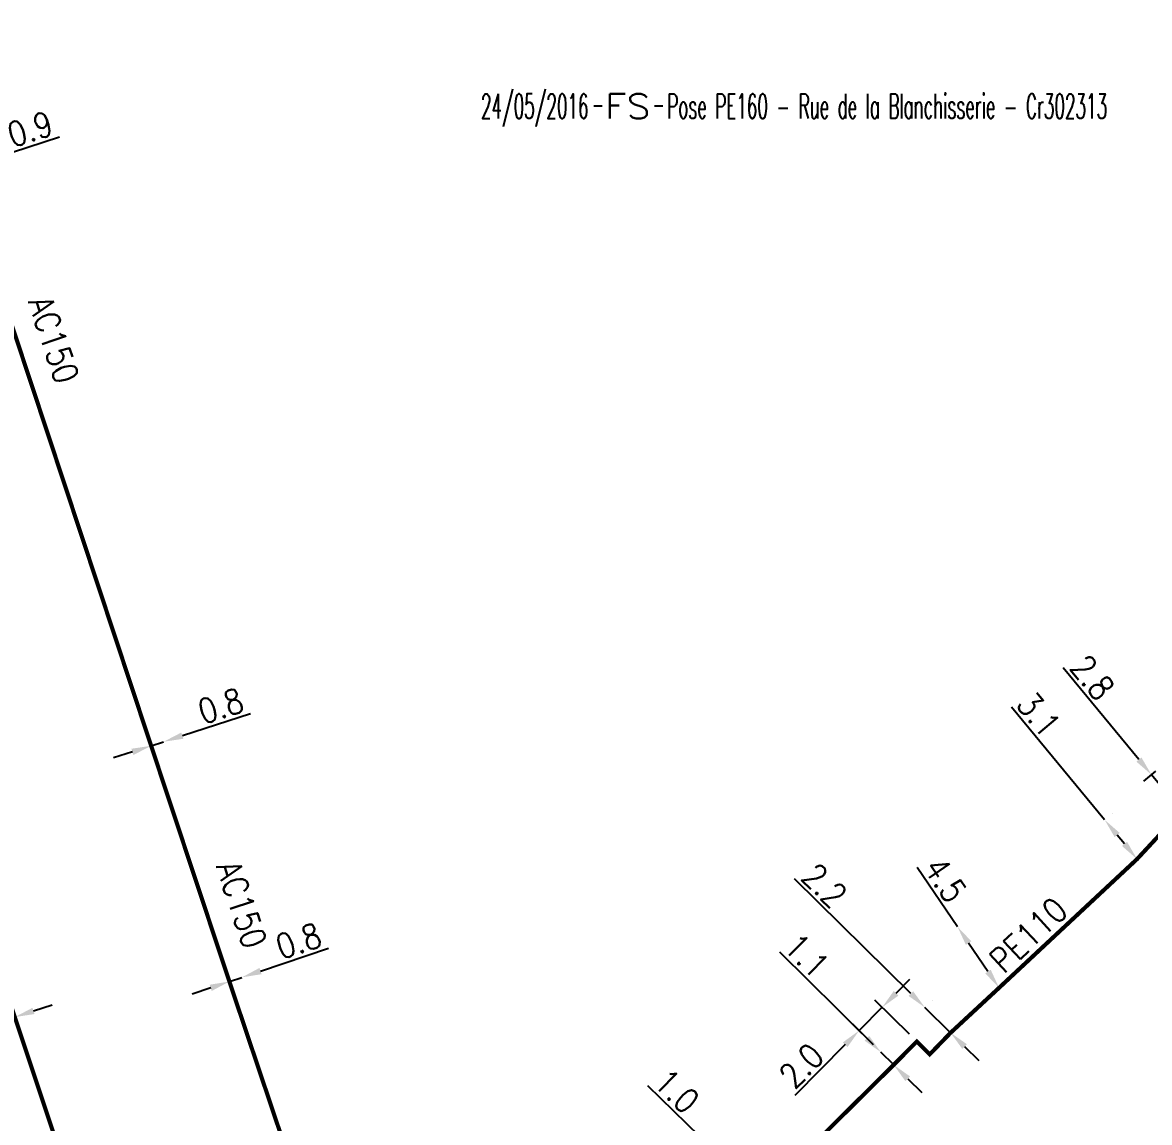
# Model space of a CAD drawing. Header units: millimetres. Extents: x 160996 to 162003, y 120996 to 122000.
# Drawn here: x 161414 to 161482.6, y 121454.3 to 121521.2 of the extents above; entities that cross this region are included whole.
import ezdxf
from ezdxf.enums import TextEntityAlignment as Align

# ---------------------------------------------------------------- set-up
doc = ezdxf.new("R2010")
doc.units = ezdxf.units.MM
doc.header["$PDMODE"] = 34
for name, pattern in [('L_100_AP', [14, 10, -1.5, 1, -1.5]), ('L_100_PE', [14, 10, -1.5, 1, -1.5]), ('L_25_AP', [2000, 1000, 1000])]:
    doc.linetypes.add(name, pattern=pattern)
doc.layers.get('0').update_dxf_attribs({"linetype": 'CONTINUOUS'})
doc.layers.get('Defpoints').update_dxf_attribs({"linetype": 'CONTINUOUS'})
for name, color, linetype in [('L_140', 3, 'CONTINUOUS'), ('L_150', 1, 'CONTINUOUS'), ('L_910', 7, 'CONTINUOUS')]:
    doc.layers.add(name, color=color, linetype=linetype)
doc.styles.get("Standard").update_dxf_attribs({"font": 'romans.shx', "width": 0.85})
doc.dimstyles.get("Standard").update_dxf_attribs({"dimtxt": 1.5, "dimasz": 1.2, "dimexe": 0.625, "dimexo": 0.625, "dimgap": 0.25, "dimtad": 1, "dimdec": 1, "dimzin": 0, "dimdsep": 46, "dimtxsty": 'Standard', "dimcen": -0.5, "dimadec": 0, "dimazin": 0, "dimtfac": 1, "dimtdec": 1, "dimtmove": 0, "dimatfit": 3, "dimfxl": 0, "dimtolj": 1, "dimtzin": 0, "dimarcsym": 0})

# ---------------------------------------------------------------- blocks, each defined once
blk = doc.blocks.new('*D277')
at = {"layer": 'Defpoints', "color": 0, "linetype": 'Continuous', "transparency": 16777216}
for p in [(161410.187, 121512.306), (161410.996, 121512.569), (161410.996, 121512.569)]:
    blk.add_point(p, dxfattribs=at)
at = {"layer": 'L_140', "color": 0, "linetype": 'Continuous', "lineweight": -2, "transparency": 16777216}
for p, q in [((161412.137, 121512.939), (161416.238, 121514.269)), ((161409.046, 121511.936), (161407.905, 121511.566)), ((161410.187, 121512.306), (161410.996, 121512.569))]:
    blk.add_line(p, q, dxfattribs=at)
at = {"layer": 'L_140', "color": 0, "linetype": 'Continuous', "transparency": 16777216}
for points in [[(161412.076, 121513.129), (161412.199, 121512.749), (161410.996, 121512.569)], [(161408.984, 121512.126), (161409.108, 121511.746), (161410.187, 121512.306)]]:
    blk.add_solid(points, dxfattribs=at)
at = {"layer": 'L_140', "color": 0, "linetype": 'Continuous', "transparency": 16777216, "insert": (161414.45, 121514.74), "char_height": 1.5, "attachment_point": 5, "rotation": 17.97138}
blk.add_mtext('\\A1;0.9', dxfattribs=at)
blk = doc.blocks.new('*D278')
at = {"layer": 'Defpoints', "color": 0, "linetype": 'Continuous', "transparency": 16777216}
for p in [(161421.822, 121477.187), (161422.582, 121477.435), (161422.582, 121477.435)]:
    blk.add_point(p, dxfattribs=at)
at = {"layer": 'L_140', "color": 0, "linetype": 'Continuous', "lineweight": -2, "transparency": 16777216}
for p, q in [((161423.724, 121477.806), (161427.881, 121479.157)), ((161421.822, 121477.187), (161422.582, 121477.435)), ((161420.68, 121476.817), (161419.539, 121476.446))]:
    blk.add_line(p, q, dxfattribs=at)
at = {"layer": 'L_140', "color": 0, "linetype": 'Continuous', "transparency": 16777216}
for points in [[(161423.662, 121477.996), (161423.786, 121477.615), (161422.582, 121477.435)], [(161420.619, 121477.007), (161420.742, 121476.626), (161421.822, 121477.187)]]:
    blk.add_solid(points, dxfattribs=at)
at = {"layer": 'L_140', "color": 0, "linetype": 'Continuous', "transparency": 16777216, "insert": (161426.064, 121479.618), "char_height": 1.5, "attachment_point": 5, "rotation": 18.00442}
blk.add_mtext('\\A1;0.8', dxfattribs=at)
blk = doc.blocks.new('*D279')
at = {"layer": 'Defpoints', "color": 0, "linetype": 'Continuous', "transparency": 16777216}
for p in [(161426.588, 121462.832), (161427.347, 121463.087), (161427.347, 121463.087)]:
    blk.add_point(p, dxfattribs=at)
at = {"layer": 'L_140', "color": 0, "linetype": 'Continuous', "lineweight": -2, "transparency": 16777216}
for p, q in [((161428.484, 121463.469), (161432.627, 121464.863)), ((161426.588, 121462.832), (161427.347, 121463.087)), ((161425.451, 121462.449), (161424.313, 121462.067))]:
    blk.add_line(p, q, dxfattribs=at)
at = {"layer": 'L_140', "color": 0, "linetype": 'Continuous', "transparency": 16777216}
for points in [[(161428.42, 121463.659), (161428.548, 121463.28), (161427.347, 121463.087)], [(161425.387, 121462.639), (161425.515, 121462.26), (161426.588, 121462.832)]]:
    blk.add_solid(points, dxfattribs=at)
at = {"layer": 'L_140', "color": 0, "linetype": 'Continuous', "transparency": 16777216, "insert": (161430.806, 121465.305), "char_height": 1.5, "attachment_point": 5, "rotation": 18.58533}
blk.add_mtext('\\A1;0.8', dxfattribs=at)
blk = doc.blocks.new('*D326')
at = {"layer": 'Defpoints', "color": 0, "linetype": 'Continuous', "transparency": 16777216}
for p in [(161412.758, 121460.416), (161412.758, 121460.416), (161413.517, 121460.667)]:
    blk.add_point(p, dxfattribs=at)
at = {"layer": 'L_150', "color": 0, "linetype": 'Continuous', "lineweight": -2, "transparency": 16777216}
for p, q in [((161414.656, 121461.044), (161415.795, 121461.421)), ((161413.517, 121460.667), (161412.758, 121460.416)), ((161411.618, 121460.039), (161407.468, 121458.665))]:
    blk.add_line(p, q, dxfattribs=at)
at = {"layer": 'L_150', "color": 0, "linetype": 'Continuous', "transparency": 16777216}
for points in [[(161414.593, 121461.234), (161414.719, 121460.854), (161413.517, 121460.667)], [(161411.555, 121460.228), (161411.681, 121459.849), (161412.758, 121460.416)]]:
    blk.add_solid(points, dxfattribs=at)
at = {"layer": 'L_150', "color": 0, "linetype": 'Continuous', "transparency": 16777216, "insert": (161408.659, 121460.113), "char_height": 1.5, "attachment_point": 5, "rotation": 18.31039}
blk.add_mtext('\\A1;0.8', dxfattribs=at)
blk = doc.blocks.new('*D933')
at = {"layer": 'Defpoints', "color": 0, "linetype": 'Continuous', "transparency": 16777216}
for p in [(161483.503, 121476.033), (161482.767, 121475.424), (161485.255, 121473.914)]:
    blk.add_point(p, dxfattribs=at)
at = {"layer": 'L_140', "color": 0, "linetype": 'Continuous', "lineweight": -2, "transparency": 16777216}
for p, q in [((161482.002, 121476.349), (161477.388, 121481.932)), ((161483.022, 121475.635), (161482.285, 121475.026)), ((161484.519, 121473.305), (161482.767, 121475.424)), ((161484.774, 121473.515), (161484.037, 121472.906)), ((161485.283, 121472.38), (161486.048, 121471.455))]:
    blk.add_line(p, q, dxfattribs=at)
at = {"layer": 'L_140', "color": 0, "linetype": 'Continuous', "transparency": 16777216}
for points in [[(161482.156, 121476.477), (161481.848, 121476.222), (161482.767, 121475.424)], [(161485.437, 121472.507), (161485.129, 121472.252), (161484.519, 121473.305)]]:
    blk.add_solid(points, dxfattribs=at)
at = {"layer": 'L_140', "color": 0, "linetype": 'Continuous', "transparency": 16777216, "insert": (161479.169, 121481.347), "char_height": 1.5, "attachment_point": 5, "rotation": 309.57509}
blk.add_mtext('\\A1;2.8', dxfattribs=at)
blk = doc.blocks.new('*D934')
at = {"layer": 'Defpoints', "color": 0, "linetype": 'Continuous', "transparency": 16777216}
for p in [(161479.913, 121472.679), (161479.913, 121472.679), (161481.888, 121470.289)]:
    blk.add_point(p, dxfattribs=at)
at = {"layer": 'L_140', "color": 0, "linetype": 'Continuous', "lineweight": -2, "transparency": 16777216}
for p, q in [((161479.913, 121472.679), (161474.239, 121479.543)), ((161480.395, 121473.077), (161480.395, 121473.077)), ((161481.123, 121471.214), (161480.677, 121471.754)), ((161482.37, 121470.688), (161482.37, 121470.688))]:
    blk.add_line(p, q, dxfattribs=at)
at = {"layer": 'L_140', "color": 0, "linetype": 'Continuous', "transparency": 16777216}
for points in [[(161480.831, 121471.881), (161480.523, 121471.626), (161479.913, 121472.679)], [(161481.277, 121471.342), (161480.969, 121471.087), (161481.888, 121470.289)]]:
    blk.add_solid(points, dxfattribs=at)
at = {"layer": 'L_140', "color": 0, "linetype": 'Continuous', "transparency": 16777216, "insert": (161475.904, 121479.098), "char_height": 1.5, "attachment_point": 5, "rotation": 309.57509}
blk.add_mtext('\\A1;3.1', dxfattribs=at)
blk = doc.blocks.new('*D935')
at = {"layer": 'Defpoints', "color": 0, "linetype": 'Continuous', "transparency": 16777216}
for p in [(161470.95, 121466.169), (161470.95, 121466.169), (161473.481, 121462.449)]:
    blk.add_point(p, dxfattribs=at)
at = {"layer": 'L_140', "color": 0, "linetype": 'Continuous', "lineweight": -2, "transparency": 16777216}
for p, q in [((161470.95, 121466.169), (161468.492, 121469.784)), ((161472.806, 121463.441), (161471.625, 121465.177))]:
    blk.add_line(p, q, dxfattribs=at)
at = {"layer": 'L_140', "color": 0, "linetype": 'Continuous', "transparency": 16777216}
for points in [[(161471.79, 121465.29), (161471.46, 121465.065), (161470.95, 121466.169)], [(161472.971, 121463.553), (161472.641, 121463.328), (161473.481, 121462.449)]]:
    blk.add_solid(points, dxfattribs=at)
at = {"layer": 'L_140', "color": 0, "linetype": 'Continuous', "transparency": 16777216, "insert": (161470.21, 121469.035), "char_height": 1.5, "attachment_point": 5, "rotation": 304.22181}
blk.add_mtext('\\A1;4.5', dxfattribs=at)
blk = doc.blocks.new('*D936')
at = {"layer": 'Defpoints', "color": 0, "linetype": 'Continuous', "transparency": 16777216}
for p in [(161468.961, 121461.257), (161468.961, 121461.257), (161470.529, 121459.713)]:
    blk.add_point(p, dxfattribs=at)
at = {"layer": 'L_140', "color": 0, "linetype": 'Continuous', "lineweight": -2, "transparency": 16777216}
for p, q in [((161468.106, 121462.099), (161461.016, 121469.079)), ((161470.529, 121459.713), (161468.961, 121461.257)), ((161469.399, 121461.702), (161469.399, 121461.702)), ((161470.967, 121460.159), (161470.967, 121460.159)), ((161471.384, 121458.871), (161472.239, 121458.029))]:
    blk.add_line(p, q, dxfattribs=at)
at = {"layer": 'L_140', "color": 0, "linetype": 'Continuous', "transparency": 16777216}
for points in [[(161468.246, 121462.241), (161467.965, 121461.956), (161468.961, 121461.257)], [(161471.524, 121459.014), (161471.243, 121458.729), (161470.529, 121459.713)]]:
    blk.add_solid(points, dxfattribs=at)
at = {"layer": 'L_140', "color": 0, "linetype": 'Continuous', "transparency": 16777216, "insert": (161462.847, 121468.679), "char_height": 1.5, "attachment_point": 5, "rotation": 315.4462}
blk.add_mtext('\\A1;2.2', dxfattribs=at)
blk = doc.blocks.new('*D937')
at = {"layer": 'Defpoints', "color": 0, "linetype": 'Continuous', "transparency": 16777216}
for p in [(161464.955, 121459.844), (161468.468, 121459.18), (161466.279, 121458.533)]:
    blk.add_point(p, dxfattribs=at)
at = {"layer": 'L_140', "color": 0, "linetype": 'Continuous', "lineweight": -2, "transparency": 16777216}
for p, q in [((161467.207, 121462.117), (161468.052, 121462.97)), ((161466.363, 121461.265), (161464.955, 121459.844)), ((161468.024, 121459.619), (161465.919, 121461.704)), ((161465.835, 121458.972), (161464.511, 121460.283)), ((161464.111, 121458.991), (161461.035, 121455.885))]:
    blk.add_line(p, q, dxfattribs=at)
at = {"layer": 'L_140', "color": 0, "linetype": 'Continuous', "transparency": 16777216}
for points in [[(161467.065, 121462.258), (161467.349, 121461.976), (161466.363, 121461.265)], [(161463.969, 121459.132), (161464.253, 121458.85), (161464.955, 121459.844)]]:
    blk.add_solid(points, dxfattribs=at)
at = {"layer": 'L_140', "color": 0, "linetype": 'Continuous', "transparency": 16777216, "insert": (161461.44, 121457.715), "char_height": 1.5, "attachment_point": 5, "rotation": 45.27736}
blk.add_mtext('\\A1;2.0', dxfattribs=at)
blk = doc.blocks.new('*D938')
at = {"layer": 'Defpoints', "color": 0, "linetype": 'Continuous', "transparency": 16777216}
for p in [(161466.279, 121458.533), (161466.279, 121458.533), (161467.061, 121457.759)]:
    blk.add_point(p, dxfattribs=at)
at = {"layer": 'L_140', "color": 0, "linetype": 'Continuous', "lineweight": -2, "transparency": 16777216}
for p, q in [((161465.426, 121459.377), (161460.132, 121464.62)), ((161467.061, 121457.759), (161466.279, 121458.533)), ((161466.621, 121457.315), (161466.621, 121457.315)), ((161467.913, 121456.914), (161468.766, 121456.07))]:
    blk.add_line(p, q, dxfattribs=at)
at = {"layer": 'L_140', "color": 0, "linetype": 'Continuous', "transparency": 16777216}
for points in [[(161465.567, 121459.519), (161465.286, 121459.235), (161466.279, 121458.533)], [(161468.054, 121457.056), (161467.772, 121456.772), (161467.061, 121457.759)]]:
    blk.add_solid(points, dxfattribs=at)
at = {"layer": 'L_140', "color": 0, "linetype": 'Continuous', "transparency": 16777216, "insert": (161461.768, 121464.407), "char_height": 1.5, "attachment_point": 5, "rotation": 315.27736}
blk.add_mtext('\\A1;1.1', dxfattribs=at)
blk = doc.blocks.new('*D1206')
at = {"layer": 'Defpoints', "color": 0, "linetype": 'Continuous', "transparency": 16777216}
for p in [(161458.313, 121450.431), (161458.313, 121450.431), (161458.994, 121449.769)]:
    blk.add_point(p, dxfattribs=at)
at = {"layer": 'L_140', "color": 0, "linetype": 'Continuous', "lineweight": -2, "transparency": 16777216}
for p, q in [((161457.452, 121451.267), (161452.077, 121456.482)), ((161458.994, 121449.769), (161458.313, 121450.431)), ((161459.856, 121448.934), (161460.717, 121448.098))]:
    blk.add_line(p, q, dxfattribs=at)
at = {"layer": 'L_140', "color": 0, "linetype": 'Continuous', "transparency": 16777216}
for points in [[(161457.591, 121451.41), (161457.312, 121451.123), (161458.313, 121450.431)], [(161459.995, 121449.077), (161459.716, 121448.79), (161458.994, 121449.769)]]:
    blk.add_solid(points, dxfattribs=at)
at = {"layer": 'L_140', "color": 0, "linetype": 'Continuous', "transparency": 16777216, "insert": (161453.846, 121456.159), "char_height": 1.5, "attachment_point": 5, "rotation": 315.86056}
blk.add_mtext('\\A1;1.0', dxfattribs=at)
blk = doc.blocks.new('GIS_MODF')
at = {"color": 0, "linetype": 'Continuous', "flags": 128}
for points in [[(-2.176, -0.014), (-1.676, -0.014)], [(1.519, -0.014), (2.019, -0.014)]]:
    blk.add_lwpolyline(points, dxfattribs=at)
at = {"color": 0, "linetype": 'Continuous', "width": 0.5}
blk.add_attdef('DATE', text='', height=1.5, dxfattribs=at).set_placement((-2.502, -0.798), align=Align.RIGHT)
at = {"color": 0, "linetype": 'Continuous', "width": 1.771291}
blk.add_attdef('USER', text='', height=1.5, dxfattribs=at).set_placement((-1.507, -0.798), (1.276, -0.798), align=Align.FIT)
at = {"color": 0, "linetype": 'Continuous', "width": 0.5}
blk.add_attdef('DESC', (2.289, -0.798), '', height=1.5, dxfattribs=at)

msp = doc.modelspace()

# ---------------------------------------------------------------- linework, layer by layer
at = {"layer": 'L_140', "linetype": 'L_100_AP', "const_width": 0.25}
msp.add_lwpolyline([(161361.84, 121644.147), (161368.019, 121631.427), (161375.67, 121614.548), (161377.377, 121610.671), (161380.373, 121603.081), (161386.955, 121582.561), (161389.662, 121574.504), (161391.144, 121570.096), (161392.009, 121569.554), (161392.589, 121567.759), (161394.248, 121561.717), (161395.107, 121559.229), (161395.689, 121556.994), (161397.042, 121552.437), (161399.404, 121545.402), (161410.187, 121512.306), (161421.822, 121477.187), (161426.588, 121462.832), (161426.588, 121462.832), (161433.692, 121441.719), (161435.78, 121436.382), (161438.963, 121433.954), (161439.344, 121433.664), (161441.419, 121433.92)], dxfattribs=at)
at = {"layer": 'L_140', "linetype": 'L_100_PE', "const_width": 0.25, "flags": 128}
msp.add_lwpolyline([(161664.842, 121583.014), (161658.411, 121578.131), (161658.411, 121578.131), (161649.346, 121571.115), (161639.579, 121563.319), (161628.92, 121555.841), (161617.346, 121549.181), (161605.135, 121543.071), (161594.855, 121537.793), (161594.401, 121536.747), (161584.471, 121531.726), (161583.959, 121532.084), (161580.34, 121530.338), (161567.694, 121523.998), (161556.439, 121518.526), (161544.559, 121512.444), (161536.823, 121508.718), (161529.987, 121505.386), (161526.298, 121503.464), (161517.388, 121499.082), (161510.338, 121495.652), (161505.84, 121493.653), (161501.238, 121489.901), (161499.986, 121488.88), (161497.652, 121486.977), (161491.223, 121481.468), (161487.054, 121477.859), (161487.933, 121476.795), (161485.255, 121473.914), (161481.888, 121470.289), (161473.481, 121462.449), (161470.529, 121459.713), (161469.256, 121458.399), (161468.468, 121459.18), (161467.061, 121457.759), (161458.994, 121449.769), (161458.994, 121449.769), (161455.791, 121446.313), (161449.044, 121441.325), (161443.227, 121437.489)], dxfattribs=at)
at = {"layer": 'L_150', "linetype": 'L_25_AP', "const_width": 0.25, "flags": 128}
msp.add_lwpolyline([(161346.268, 121646.393), (161348.636, 121641.427), (161353.82, 121631.32), (161360.486, 121616.765), (161367.244, 121599.701), (161372.314, 121583.402), (161381.016, 121557.547), (161382.451, 121553.189), (161382.764, 121552.24), (161384.633, 121546.566), (161385.916, 121542.672), (161386.479, 121540.962), (161398.895, 121504.429), (161401.177, 121497.912), (161403.269, 121491.334), (161405.853, 121484.053), (161405.853, 121484.053), (161413.517, 121460.667), (161413.517, 121460.667), (161424.313, 121428.28), (161424.313, 121428.28), (161424.122, 121424.996), (161423.692, 121424.774)], dxfattribs=at)

# ---------------------------------------------------------------- block references
at = {"layer": 'L_910', "color": 7}
ref = msp.add_blockref('GIS_MODF', (161450.973, 121516.18), dxfattribs=at)
ref.add_attrib('DATE', '24/05/2016', dxfattribs={"layer": '0', "color": 0, "linetype": 'Continuous', "height": 1.5, "width": 0.5}).set_placement((161448.471, 121515.382), align=Align.RIGHT)
ref.add_attrib('USER', 'FS', dxfattribs={"layer": '0', "color": 0, "linetype": 'Continuous', "height": 1.5, "width": 1.113383}).set_placement((161449.466, 121515.382), (161452.249, 121515.382), align=Align.FIT)
ref.add_attrib('DESC', 'Pose PE160 - Rue de la Blanchisserie - Cr302313', (161453.261, 121515.382), dxfattribs={"layer": '0', "color": 0, "linetype": 'Continuous', "height": 1.5, "width": 0.5})

# ---------------------------------------------------------------- texts
at = {"layer": 'L_140', "linetype": 'Continuous', "width": 0.85}
for s, rotation, p in [('AC150', 288.57299, (161414.313, 121504.236)), ('AC150', 288.57299, (161425.763, 121469.841)), ('PE110', 43.00509, (161473.781, 121463.263))]:
    msp.add_text(s, height=1.5, rotation=rotation, dxfattribs=at).set_placement(p)

# ---------------------------------------------------------------- dimensions: what is measured, and where the dimension line sits
at = {"layer": 'L_140', "linetype": 'Continuous'}
for base, p1, p2, angle, picture, middle in [((161410.996, 121512.569), (161410.187, 121512.306), (161410.996, 121512.569), 197.97138, '*D277', (161414.758, 121513.789)), ((161482.7667, 121475.4243), (161485.2553, 121473.9135), (161483.5033, 121476.0332), 309.57509, '*D933', (161478.3983, 121480.7095)), ((161422.582, 121477.435), (161421.822, 121477.187), (161422.582, 121477.435), 198.00442, '*D278', (161426.373, 121478.667)), ((161479.913, 121472.679), (161481.888, 121470.289), (161479.913, 121472.679), 309.57509, '*D934', (161475.133, 121478.461)), ((161468.961, 121461.257), (161470.529, 121459.713), (161468.961, 121461.257), 315.4462, '*D936', (161462.146, 121467.966)), ((161427.347, 121463.087), (161426.588, 121462.832), (161427.347, 121463.087), 198.58533, '*D279', (161431.124, 121464.357)), ((161466.279, 121458.533), (161467.061, 121457.759), (161466.279, 121458.533), 315.27736, '*D938', (161461.065, 121463.697)), ((161464.955, 121459.844), (161468.468, 121459.18), (161466.279, 121458.533), 45.27736, '*D937', (161462.151, 121457.012)), ((161458.313, 121450.431), (161458.994, 121449.769), (161458.313, 121450.431), 315.86056, '*D1206', (161453.15, 121455.441))]:
    dim = msp.add_linear_dim(base=base, p1=p1, p2=p2, angle=angle, dimstyle='Standard', dxfattribs=at)
    dim.commit()
    dim.dimension.update_dxf_attribs({"geometry": picture, "text_midpoint": middle, "dimtype": 160})
dim = msp.add_linear_dim(base=(161470.95, 121466.169), p1=(161473.481, 121462.449), p2=(161470.95, 121466.169), angle=304.22181, dimstyle='Standard', override={"dimscale": 1, "dimlfac": 1, "dimlunit": 2}, dxfattribs=at)
dim.commit()
dim.dimension.update_dxf_attribs({"geometry": '*D935', "text_midpoint": (161469.384, 121468.473), "dimtype": 160})
at = {"layer": 'L_150', "linetype": 'Continuous'}
dim = msp.add_linear_dim(base=(161412.758, 121460.416), p1=(161413.517, 121460.667), p2=(161412.758, 121460.416), angle=18.31039, dimstyle='Standard', dxfattribs=at)
dim.commit()
dim.dimension.update_dxf_attribs({"geometry": '*D326', "text_midpoint": (161408.974, 121459.163), "dimtype": 160})

doc.saveas('drawing.dxf')
